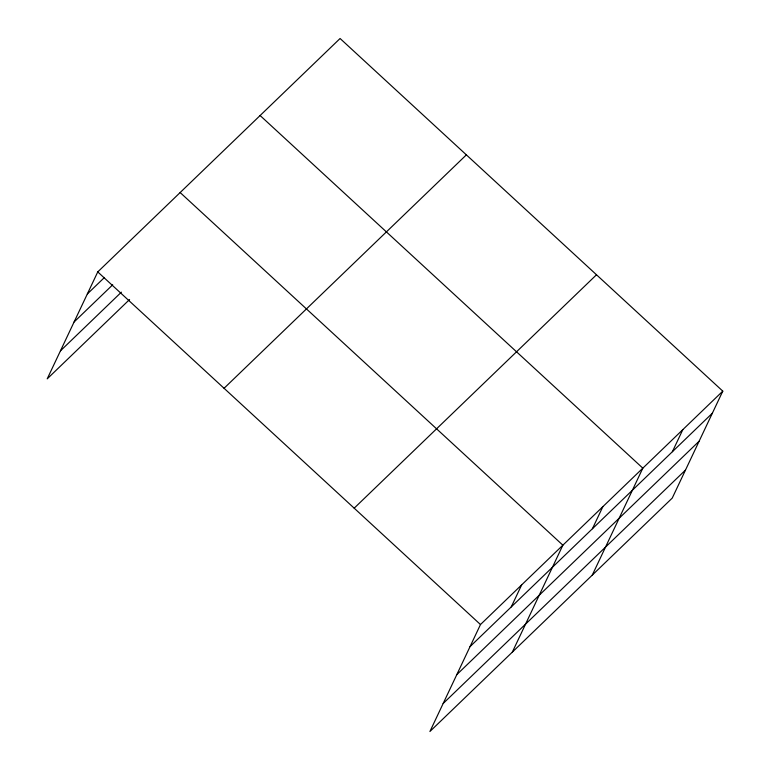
<?xml version="1.0" encoding="UTF-8"?>
<svg xmlns="http://www.w3.org/2000/svg" width="770" height="770" viewBox="0 0 770 770"><rect width="100%" height="100%" fill="white"/><g stroke="black" fill="none" stroke-linecap="round" stroke-linejoin="round"><path stroke-width="1.16" d="M722.789 391.141L480.48 624.547L429.92 731.5L672.239 498.094L722.789 391.141L340.08 38.5L97.761 271.906L47.211 378.859L129.591 299.501M511.241 606.933L521.675 584.873M512.31 652.142L562.87 545.189L180.151 192.548M592.419 528.74L602.843 506.679M592.274 575.113L642.825 468.16L260.116 115.529M672.383 451.721L682.807 429.65M87.328 293.976L104.499 277.441M74.093 321.985L112.709 284.794M60.445 350.851L121.381 292.157M224.06 388.282L466.37 154.866M354.181 508.181L596.5 274.765M470.047 646.617L712.356 413.211M456.803 674.626L699.122 441.22M443.164 703.491L685.473 470.075M97.761 271.906L480.48 624.547"/></g></svg>
